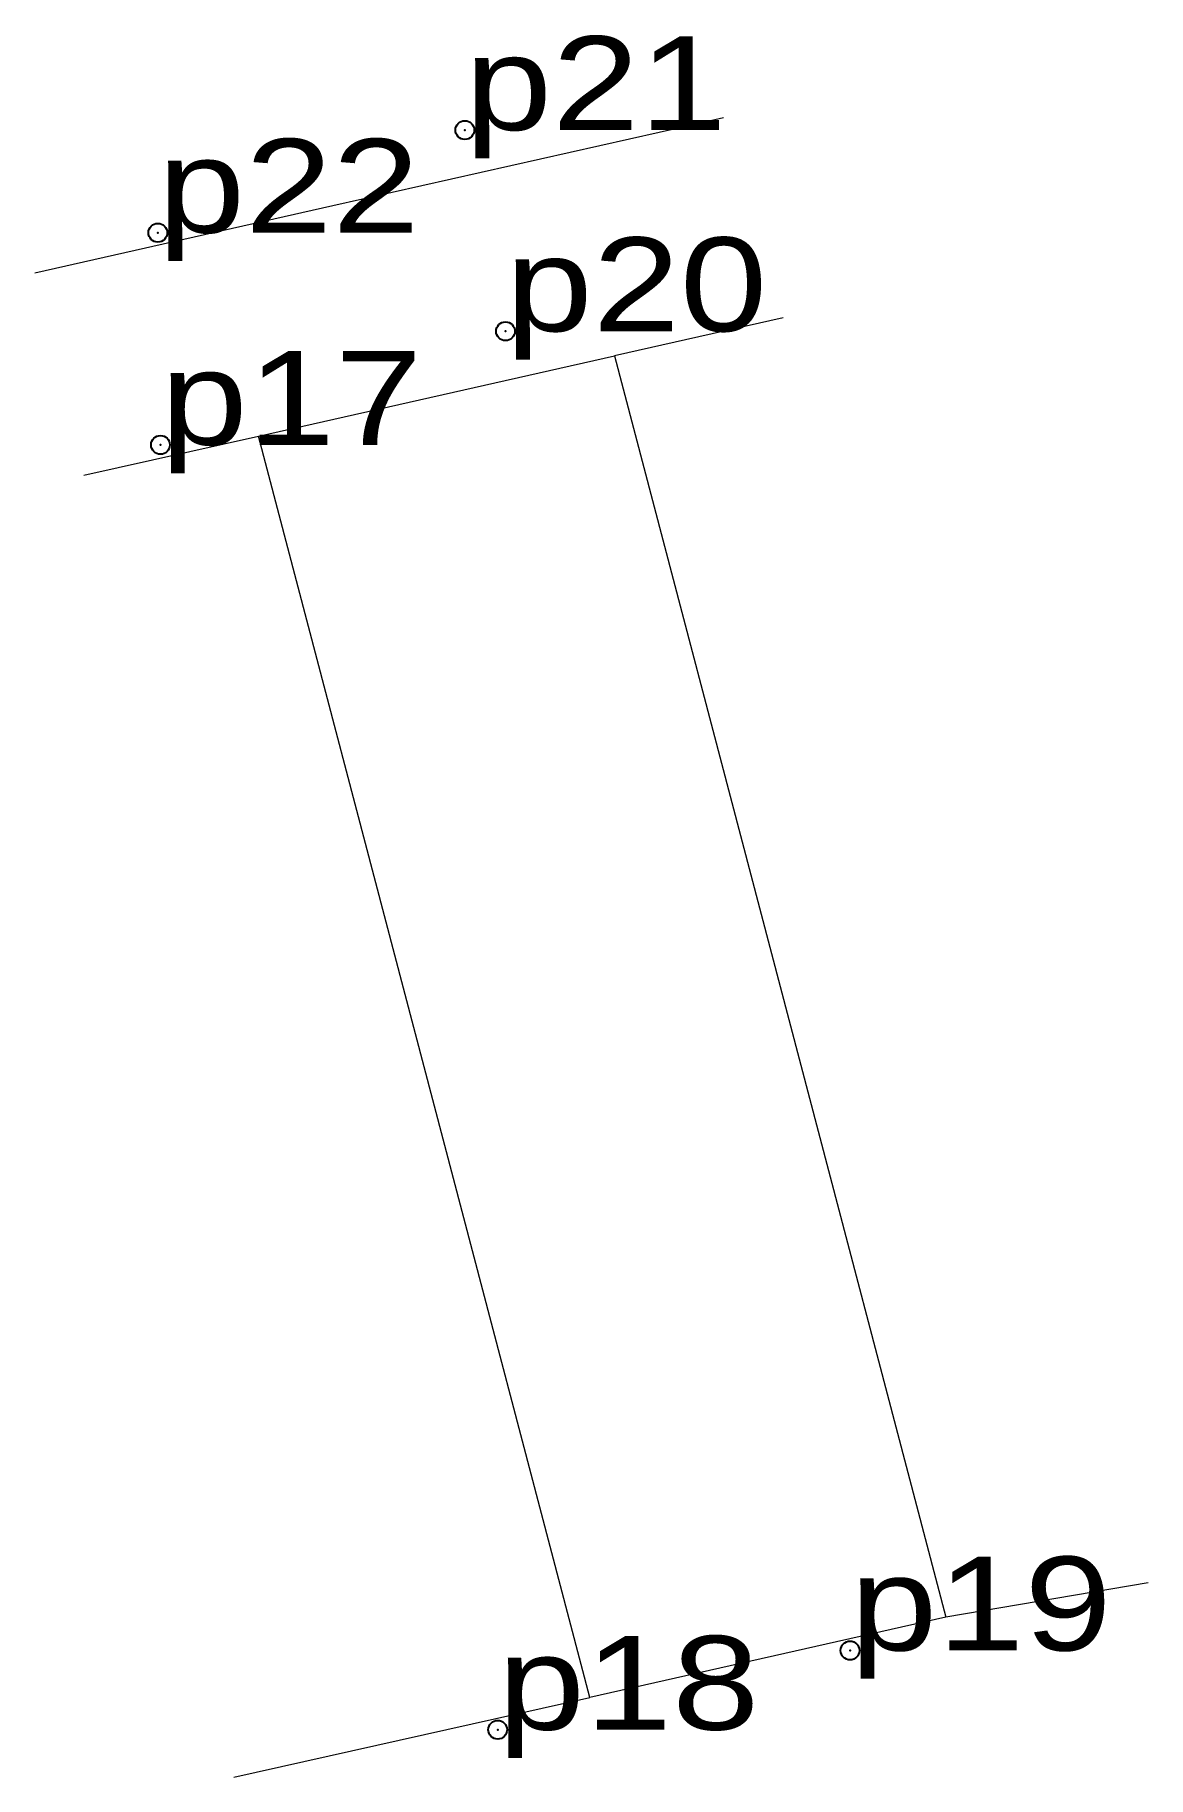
# Model space of a CAD drawing. Header units: metres. Extents: x 536127 to 552141, y 1836603 to 1839668.
# Drawn here: x 536126.69 to 536148.05, y 1836602.64 to 1836636.07 of the extents above.
import ezdxf

# ---------------------------------------------------------------- set-up
doc = ezdxf.new("R2010")
doc.units = ezdxf.units.M
doc.header["$LTSCALE"] = 0.72
doc.header["$PDMODE"] = 32
doc.header["$PDSIZE"] = 0.36
doc.layers.add('10', color=7, linetype='Continuous', lineweight=13)
doc.layers.add('12', color=7, linetype='Continuous')
doc.layers.add('7', color=7, linetype='Continuous')

msp = doc.modelspace()

# ---------------------------------------------------------------- linework, layer by layer
at = {"layer": '10'}
for p, q in [((536139.24, 1836634.33), (536139.9, 1836634.48)), ((536132.41, 1836632.79), (536139.24, 1836634.33)), ((536126.69, 1836631.5), (536132.41, 1836632.79)), ((536141.05, 1836630.64), (536137.81, 1836629.91)), ((536127.63, 1836627.62), (536130.98, 1836628.37)), ((536148.05, 1836606.37), (536144.17, 1836605.71)), ((536130.51, 1836602.64), (536137.34, 1836604.17))]:
    msp.add_line(p, q, dxfattribs=at)
msp.add_lwpolyline([(536137.81, 1836629.91), (536144.17, 1836605.71), (536137.34, 1836604.17), (536130.98, 1836628.37)], close=True, dxfattribs=at)
at = {"layer": '7'}
for p in [(536134.94, 1836634.24), (536129.05, 1836632.27), (536135.72, 1836630.38), (536129.1, 1836628.2), (536142.33, 1836605.07), (536135.57, 1836603.55)]:
    msp.add_point(p, dxfattribs=at)

# ---------------------------------------------------------------- texts
at = {"layer": '12', "width": 1.25}
for s, p in [('p21', (536134.94, 1836634.24)), ('p22', (536129.05, 1836632.27)), ('p20', (536135.72, 1836630.38)), ('p17', (536129.1, 1836628.2)), ('p19', (536142.33, 1836605.07)), ('p18', (536135.57, 1836603.55))]:
    msp.add_text(s, height=1.8, dxfattribs=at).set_placement(p)

doc.saveas('drawing.dxf')
